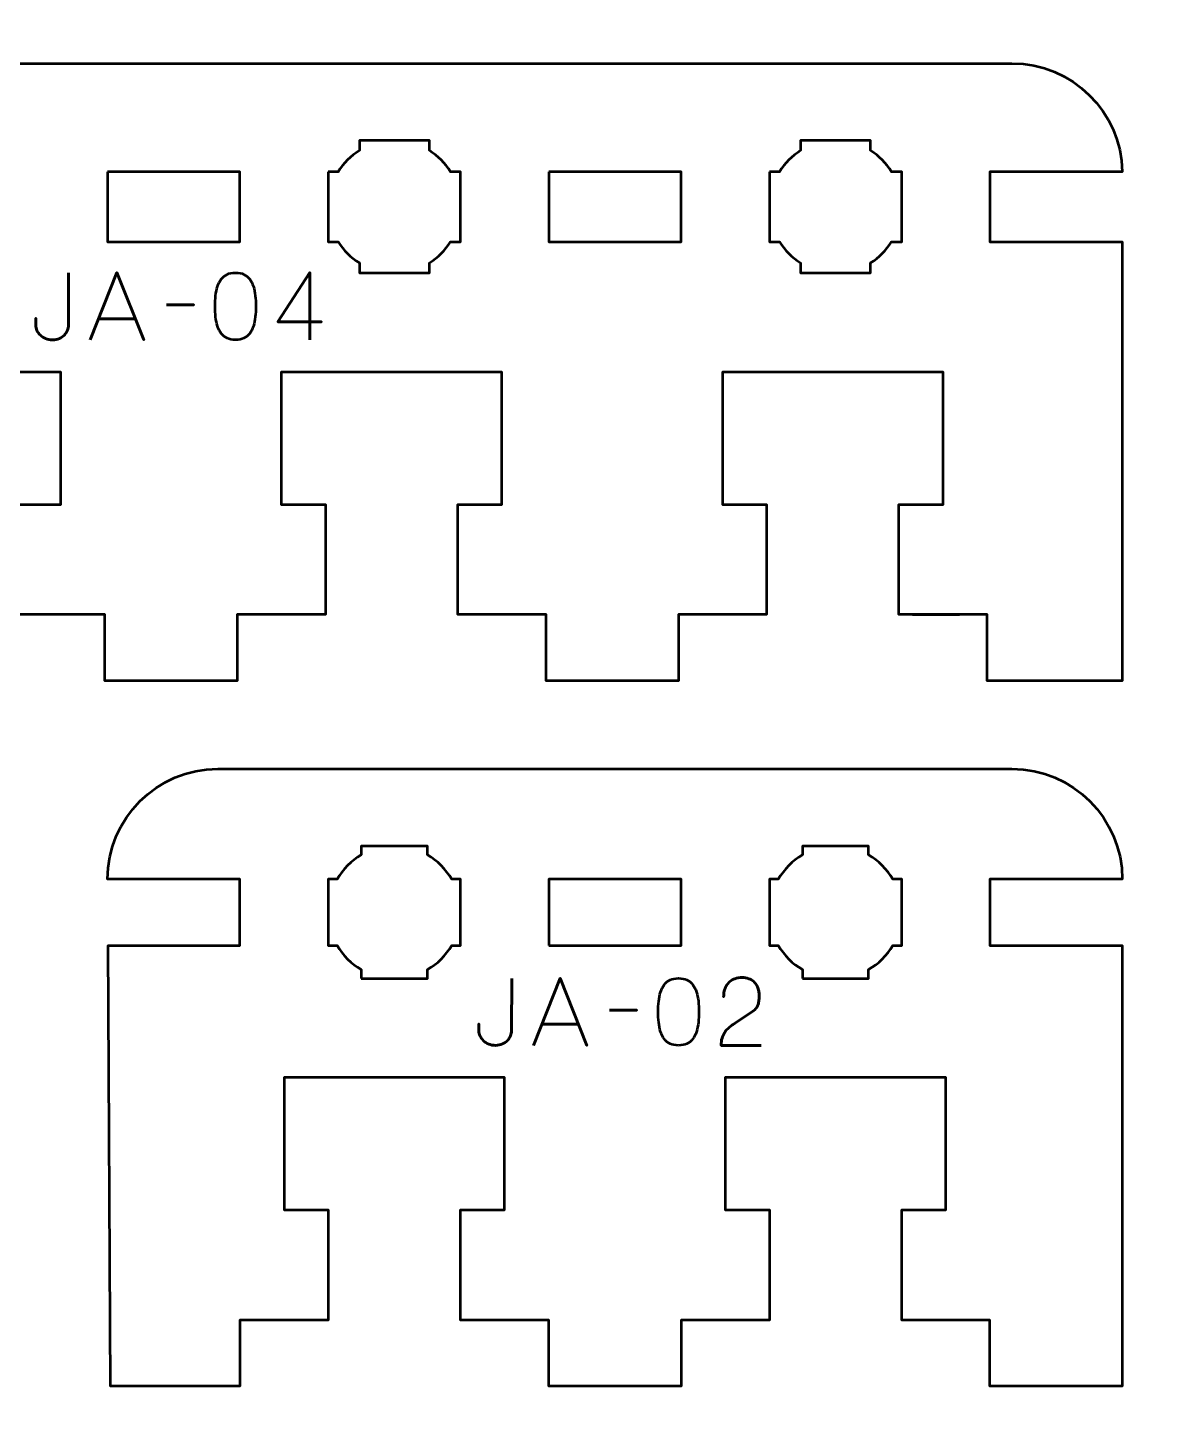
# Model space of a CAD drawing. Header units: centimetres. Extents: x -21 to 0, y -29.7 to 0.
# Drawn here: x -15.66 to -10.5, y -12.95 to -6.69 of the extents above; entities that cross this region are included whole.
import ezdxf

# ---------------------------------------------------------------- set-up
doc = ezdxf.new("R2010")
doc.units = ezdxf.units.CM
doc.header["$MEASUREMENT"] = 0
doc.layers.add('Layer 1', color=7, linetype='Continuous')

msp = doc.modelspace()

# ---------------------------------------------------------------- linework, layer by layer
at = {"layer": 'Layer 1', "lineweight": 53}
msp.add_lwpolyline([(-13.3, -10.85), (-12.7, -10.85), (-12.7, -10.55), (-13.3, -10.55), (-13.3, -10.85)], close=True, dxfattribs=at)
at = {"layer": 'Layer 1', "color": 1, "lineweight": 53}
msp.add_open_spline([(-21.00003, -29.19995), (-21.00003, -29.19995), (-21.00003, -3.49992), (-21.00003, -3.49992), (-21.00003, -3.49992), (-21.00003, -3.41709), (-20.93286, -3.34992), (-20.85003, -3.34992), (-20.85003, -3.34992), (-20.7672, -3.34992), (-20.70003, -3.28275), (-20.70003, -3.19992), (-20.70003, -3.19992), (-20.70003, -3.11709), (-20.7672, -3.04992), (-20.85003, -3.04992), (-20.85003, -3.04992), (-20.93286, -3.04992), (-21.00003, -2.98275), (-21.00003, -2.89992), (-21.00003, -2.89992), (-21.00003, -2.81709), (-20.93286, -2.74992), (-20.85003, -2.74992), (-20.85003, -2.74992), (-20.7672, -2.74992), (-20.70003, -2.68275), (-20.70003, -2.59992), (-20.70003, -2.59992), (-20.70003, -2.51709), (-20.7672, -2.44992), (-20.85003, -2.44992), (-20.85003, -2.44992), (-20.93286, -2.44992), (-21.00003, -2.38275), (-21.00003, -2.29992), (-21.00003, -2.29992), (-21.00003, -2.21709), (-20.93286, -2.14992), (-20.85003, -2.14992), (-20.85003, -2.14992), (-20.7672, -2.14992), (-20.70003, -2.08275), (-20.70003, -1.99992), (-20.70003, -1.99992), (-20.70003, -1.91709), (-20.7672, -1.84992), (-20.85003, -1.84992), (-20.85003, -1.84992), (-20.93286, -1.84992), (-21.00003, -1.78275), (-21.00003, -1.69992), (-21.00003, -1.69992), (-21.00003, -1.61709), (-20.93286, -1.54992), (-20.85003, -1.54992), (-20.85003, -1.54992), (-20.7672, -1.54992), (-20.70003, -1.48275), (-20.70003, -1.39992), (-20.70003, -1.39992), (-20.70003, -1.31709), (-20.7672, -1.24992), (-20.85003, -1.24992), (-20.85003, -1.24992), (-20.93286, -1.24992), (-21.00003, -1.18275), (-21.00003, -1.09992), (-21.00003, -1.09992), (-21.00003, -1.09992), (-21.00003, -0.49992), (-21.00003, -0.49992), (-21.00003, -0.49992), (-21.00003, -0.22295), (-20.77694, 0.00004), (-20.49994, 0.00004), (-20.49994, 0.00004), (-20.49994, 0.00004), (-0.50008, 0.00004), (-0.50008, 0.00004), (-0.50008, 0.00004), (-0.22294, 0.00004), (0.00002, -0.22295), (0.00002, -0.49992), (0.00002, -0.49992), (0.00002, -0.49992), (0.00002, -29.19995), (0.00002, -29.19995), (0.00002, -29.19995), (0.00002, -29.47695), (-0.22294, -29.70004), (-0.50008, -29.70004), (-0.50008, -29.70004), (-0.50008, -29.70004), (-20.49994, -29.70004), (-20.49994, -29.70004), (-20.49994, -29.70004), (-20.77694, -29.70004), (-21.00003, -29.47695), (-21.00003, -29.19995)], degree=3, knots=[0, 0, 0, 0, 0.04, 0.04, 0.04, 0.04, 0.08, 0.08, 0.08, 0.08, 0.12, 0.12, 0.12, 0.12, 0.16, 0.16, 0.16, 0.16, 0.2, 0.2, 0.2, 0.2, 0.24, 0.24, 0.24, 0.24, 0.28, 0.28, 0.28, 0.28, 0.32, 0.32, 0.32, 0.32, 0.36, 0.36, 0.36, 0.36, 0.4, 0.4, 0.4, 0.4, 0.44, 0.44, 0.44, 0.44, 0.48, 0.48, 0.48, 0.48, 0.52, 0.52, 0.52, 0.52, 0.56, 0.56, 0.56, 0.56, 0.6, 0.6, 0.6, 0.6, 0.64, 0.64, 0.64, 0.64, 0.68, 0.68, 0.68, 0.68, 0.72, 0.72, 0.72, 0.72, 0.76, 0.76, 0.76, 0.76, 0.8, 0.8, 0.8, 0.8, 0.84, 0.84, 0.84, 0.84, 0.88, 0.88, 0.88, 0.88, 0.92, 0.92, 0.92, 0.92, 0.96, 0.96, 0.96, 0.96, 1, 1, 1, 1], dxfattribs=at)
at = {"layer": 'Layer 1', "lineweight": 53}
for points, knots in [([(-11.20006, -6.85), (-10.9269, -6.85), (-10.70484, -7.0692), (-10.70017, -7.34125), (-10.70017, -7.34125), (-10.70017, -7.34125), (-11.30006, -7.34125), (-11.30006, -7.34125), (-11.30006, -7.34125), (-11.30006, -7.34125), (-11.30006, -7.65875), (-11.30006, -7.65875), (-11.30006, -7.65875), (-11.30006, -7.65875), (-10.70006, -7.65875), (-10.70006, -7.65875), (-10.70006, -7.65875), (-10.70006, -7.65875), (-10.70006, -9.35001), (-10.70006, -9.35001), (-10.70006, -9.35001), (-10.70006, -9.35001), (-10.70006, -9.35), (-10.70006, -9.35), (-10.70006, -9.35), (-10.70006, -9.35), (-10.70006, -9.65), (-10.70006, -9.65), (-10.70006, -9.65), (-10.70006, -9.65), (-11.31256, -9.65), (-11.31256, -9.65), (-11.31256, -9.65), (-11.31256, -9.65), (-11.31256, -9.35), (-11.31256, -9.35), (-11.31256, -9.35), (-12.23025, -9.35001), (-10.90314, -9.34999), (-11.71256, -9.35001), (-11.71256, -9.35001), (-11.71256, -9.35001), (-11.71256, -8.85), (-11.71256, -8.85), (-11.71256, -8.85), (-11.71256, -8.85), (-11.51256, -8.84999), (-11.51256, -8.84999), (-11.51256, -8.84999), (-11.51256, -8.84999), (-11.51256, -8.25), (-11.51256, -8.25), (-11.51256, -8.25), (-11.89589, -8.25), (-12.12923, -8.25), (-12.51256, -8.25), (-12.51256, -8.25), (-12.51256, -8.25), (-12.51256, -8.84999), (-12.51256, -8.84999), (-12.51256, -8.84999), (-12.51256, -8.84999), (-12.31256, -8.85), (-12.31256, -8.85), (-12.31256, -8.85), (-12.31256, -8.85), (-12.31256, -9.35), (-12.31256, -9.35), (-12.31256, -9.35), (-12.31256, -9.35), (-12.71256, -9.35), (-12.71256, -9.35), (-12.71256, -9.35), (-12.71256, -9.35), (-12.71256, -9.65), (-12.71256, -9.65), (-12.71256, -9.65), (-12.71256, -9.65), (-13.31256, -9.65), (-13.31256, -9.65), (-13.31256, -9.65), (-13.31256, -9.65), (-13.31256, -9.35), (-13.31256, -9.35), (-13.31256, -9.35), (-13.31256, -9.35), (-13.71256, -9.35), (-13.71256, -9.35), (-13.71256, -9.35), (-13.71256, -9.35), (-13.71256, -8.85), (-13.71256, -8.85), (-13.71256, -8.85), (-13.71256, -8.85), (-13.51256, -8.84999), (-13.51256, -8.84999), (-13.51256, -8.84999), (-13.51256, -8.84999), (-13.51256, -8.25), (-13.51256, -8.25), (-13.51256, -8.25), (-13.89589, -8.25), (-14.12923, -8.25), (-14.51256, -8.25), (-14.51256, -8.25), (-14.51256, -8.25), (-14.51256, -8.84999), (-14.51256, -8.84999), (-14.51256, -8.84999), (-14.51256, -8.84999), (-14.31256, -8.85), (-14.31256, -8.85), (-14.31256, -8.85), (-14.31256, -8.85), (-14.31256, -9.35001), (-14.31256, -9.35001), (-14.31256, -9.35001), (-14.31256, -9.35001), (-14.71256, -9.35), (-14.71256, -9.35), (-14.71256, -9.35), (-14.71256, -9.35), (-14.71256, -9.65), (-14.71256, -9.65), (-14.71256, -9.65), (-14.71256, -9.65), (-15.31256, -9.65), (-15.31256, -9.65), (-15.31256, -9.65), (-15.31256, -9.65), (-15.31256, -9.35), (-15.31256, -9.35), (-15.31256, -9.35), (-15.31256, -9.35), (-15.71256, -9.35), (-15.71256, -9.35), (-15.71256, -9.35), (-15.71256, -9.35), (-15.71256, -8.85), (-15.71256, -8.85), (-15.71256, -8.85), (-15.71256, -8.85), (-15.51256, -8.84999), (-15.51256, -8.84999), (-15.51256, -8.84999), (-15.51256, -8.84999), (-15.51256, -8.25), (-15.51256, -8.25), (-15.51256, -8.25), (-15.89589, -8.25), (-16.12923, -8.25), (-16.51256, -8.25), (-16.51256, -8.25), (-16.51256, -8.25), (-16.51256, -8.84999), (-16.51256, -8.84999), (-16.51256, -8.84999), (-16.51256, -8.84999), (-16.31256, -8.85), (-16.31256, -8.85), (-16.31256, -8.85), (-16.31256, -8.85), (-16.31256, -9.35001), (-16.31256, -9.35001), (-16.31256, -9.35001), (-16.31256, -9.35001), (-16.71256, -9.35), (-16.71256, -9.35), (-16.71256, -9.35), (-16.71256, -9.35), (-16.71256, -9.65), (-16.71256, -9.65), (-16.71256, -9.65), (-16.71256, -9.65), (-17.31256, -9.65), (-17.31256, -9.65), (-17.31256, -9.65), (-17.31256, -9.65), (-17.31256, -9.35), (-17.31256, -9.35), (-17.31256, -9.35), (-17.31256, -9.35), (-17.71256, -9.35), (-17.71256, -9.35), (-17.71256, -9.35), (-17.71256, -9.35), (-17.71256, -8.85), (-17.71256, -8.85), (-17.71256, -8.85), (-17.71256, -8.85), (-17.51256, -8.84999), (-17.51256, -8.84999), (-17.51256, -8.84999), (-17.51256, -8.84999), (-17.51256, -8.25), (-17.51256, -8.25), (-17.51256, -8.25), (-17.89589, -8.25), (-18.12923, -8.25), (-18.51256, -8.25), (-18.51256, -8.25), (-18.51256, -8.25), (-18.51256, -8.84999), (-18.51256, -8.84999), (-18.51256, -8.84999), (-18.51256, -8.84999), (-18.31256, -8.85), (-18.31256, -8.85), (-18.31256, -8.85), (-18.31256, -8.85), (-18.31256, -9.35001), (-18.31256, -9.35001), (-18.31256, -9.35001), (-18.31256, -9.35001), (-18.71256, -9.35), (-18.71256, -9.35), (-18.71256, -9.35), (-18.71256, -9.35), (-18.71256, -9.65), (-18.71256, -9.65), (-18.71256, -9.65), (-18.71256, -9.65), (-19.28756, -9.65), (-19.28756, -9.65), (-19.28756, -9.65), (-19.28756, -9.65), (-19.29813, -7.65875), (-19.29813, -7.65875), (-19.29813, -7.65875), (-19.29813, -7.65875), (-18.70006, -7.65875), (-18.70006, -7.65875), (-18.70006, -7.65875), (-18.70006, -7.65875), (-18.70006, -7.34125), (-18.70006, -7.34125), (-18.70006, -7.34125), (-18.70006, -7.34125), (-19.29995, -7.34125), (-19.29995, -7.34125), (-19.29995, -7.34125), (-19.29528, -7.0692), (-19.07322, -6.85), (-18.80006, -6.85)], [0, 0, 0, 0, 0.0163934, 0.0163934, 0.0163934, 0.0163934, 0.0327869, 0.0327869, 0.0327869, 0.0327869, 0.0491803, 0.0491803, 0.0491803, 0.0491803, 0.0655738, 0.0655738, 0.0655738, 0.0655738, 0.0819672, 0.0819672, 0.0819672, 0.0819672, 0.0983607, 0.0983607, 0.0983607, 0.0983607, 0.1147541, 0.1147541, 0.1147541, 0.1147541, 0.1311475, 0.1311475, 0.1311475, 0.1311475, 0.147541, 0.147541, 0.147541, 0.147541, 0.1639344, 0.1639344, 0.1639344, 0.1639344, 0.1803279, 0.1803279, 0.1803279, 0.1803279, 0.1967213, 0.1967213, 0.1967213, 0.1967213, 0.2131148, 0.2131148, 0.2131148, 0.2131148, 0.2295082, 0.2295082, 0.2295082, 0.2295082, 0.2459016, 0.2459016, 0.2459016, 0.2459016, 0.2622951, 0.2622951, 0.2622951, 0.2622951, 0.2786885, 0.2786885, 0.2786885, 0.2786885, 0.295082, 0.295082, 0.295082, 0.295082, 0.3114754, 0.3114754, 0.3114754, 0.3114754, 0.3278689, 0.3278689, 0.3278689, 0.3278689, 0.3442623, 0.3442623, 0.3442623, 0.3442623, 0.3606557, 0.3606557, 0.3606557, 0.3606557, 0.3770492, 0.3770492, 0.3770492, 0.3770492, 0.3934426, 0.3934426, 0.3934426, 0.3934426, 0.4098361, 0.4098361, 0.4098361, 0.4098361, 0.4262295, 0.4262295, 0.4262295, 0.4262295, 0.442623, 0.442623, 0.442623, 0.442623, 0.4590164, 0.4590164, 0.4590164, 0.4590164, 0.4754098, 0.4754098, 0.4754098, 0.4754098, 0.4918033, 0.4918033, 0.4918033, 0.4918033, 0.5081967, 0.5081967, 0.5081967, 0.5081967, 0.5245902, 0.5245902, 0.5245902, 0.5245902, 0.5409836, 0.5409836, 0.5409836, 0.5409836, 0.557377, 0.557377, 0.557377, 0.557377, 0.5737705, 0.5737705, 0.5737705, 0.5737705, 0.5901639, 0.5901639, 0.5901639, 0.5901639, 0.6065574, 0.6065574, 0.6065574, 0.6065574, 0.6229508, 0.6229508, 0.6229508, 0.6229508, 0.6393443, 0.6393443, 0.6393443, 0.6393443, 0.6557377, 0.6557377, 0.6557377, 0.6557377, 0.6721311, 0.6721311, 0.6721311, 0.6721311, 0.6885246, 0.6885246, 0.6885246, 0.6885246, 0.704918, 0.704918, 0.704918, 0.704918, 0.7213115, 0.7213115, 0.7213115, 0.7213115, 0.7377049, 0.7377049, 0.7377049, 0.7377049, 0.7540984, 0.7540984, 0.7540984, 0.7540984, 0.7704918, 0.7704918, 0.7704918, 0.7704918, 0.7868852, 0.7868852, 0.7868852, 0.7868852, 0.8032787, 0.8032787, 0.8032787, 0.8032787, 0.8196721, 0.8196721, 0.8196721, 0.8196721, 0.8360656, 0.8360656, 0.8360656, 0.8360656, 0.852459, 0.852459, 0.852459, 0.852459, 0.8688525, 0.8688525, 0.8688525, 0.8688525, 0.8852459, 0.8852459, 0.8852459, 0.8852459, 0.9016393, 0.9016393, 0.9016393, 0.9016393, 0.9180328, 0.9180328, 0.9180328, 0.9180328, 0.9344262, 0.9344262, 0.9344262, 0.9344262, 0.9508197, 0.9508197, 0.9508197, 0.9508197, 0.9672131, 0.9672131, 0.9672131, 0.9672131, 0.9836066, 0.9836066, 0.9836066, 0.9836066, 1, 1, 1, 1]), ([(-14.30006, -7.34125), (-14.30006, -7.34125), (-14.25462, -7.34125), (-14.25462, -7.34125), (-14.25462, -7.34125), (-14.23039, -7.30249), (-14.19756, -7.26967), (-14.15881, -7.24544), (-14.15881, -7.24544), (-14.15881, -7.24544), (-14.15881, -7.2), (-14.15881, -7.2), (-14.15881, -7.2), (-14.15881, -7.2), (-14.00006, -7.2), (-14.00006, -7.2), (-14.00006, -7.2), (-14.00006, -7.2), (-13.84131, -7.2), (-13.84131, -7.2), (-13.84131, -7.2), (-13.84131, -7.2), (-13.84131, -7.24544), (-13.84131, -7.24544), (-13.84131, -7.24544), (-13.80256, -7.26967), (-13.76973, -7.30249), (-13.7455, -7.34125), (-13.7455, -7.34125), (-13.7455, -7.34125), (-13.70006, -7.34125), (-13.70006, -7.34125), (-13.70006, -7.34125), (-13.70006, -7.34125), (-13.70006, -7.5), (-13.70006, -7.5), (-13.70006, -7.5), (-13.70006, -7.5), (-13.70006, -7.65875), (-13.70006, -7.65875), (-13.70006, -7.65875), (-13.70006, -7.65875), (-13.7455, -7.65875), (-13.7455, -7.65875), (-13.7455, -7.65875), (-13.76973, -7.69751), (-13.80256, -7.73033), (-13.84131, -7.75456), (-13.84131, -7.75456), (-13.84131, -7.75456), (-13.84131, -7.8), (-13.84131, -7.8), (-13.84131, -7.8), (-13.84131, -7.8), (-14.00006, -7.8), (-14.00006, -7.8), (-14.00006, -7.8), (-14.00006, -7.8), (-14.15881, -7.8), (-14.15881, -7.8), (-14.15881, -7.8), (-14.15881, -7.8), (-14.15881, -7.75456), (-14.15881, -7.75456), (-14.15881, -7.75456), (-14.19756, -7.73033), (-14.23039, -7.69751), (-14.25462, -7.65875), (-14.25462, -7.65875), (-14.25462, -7.65875), (-14.30006, -7.65875), (-14.30006, -7.65875), (-14.30006, -7.65875), (-14.30006, -7.65875), (-14.30006, -7.5), (-14.30006, -7.5), (-14.30006, -7.5), (-14.30006, -7.5), (-14.30006, -7.34125), (-14.30006, -7.34125)], [0, 0, 0, 0, 0.05, 0.05, 0.05, 0.05, 0.1, 0.1, 0.1, 0.1, 0.15, 0.15, 0.15, 0.15, 0.2, 0.2, 0.2, 0.2, 0.25, 0.25, 0.25, 0.25, 0.3, 0.3, 0.3, 0.3, 0.35, 0.35, 0.35, 0.35, 0.4, 0.4, 0.4, 0.4, 0.45, 0.45, 0.45, 0.45, 0.5, 0.5, 0.5, 0.5, 0.55, 0.55, 0.55, 0.55, 0.6, 0.6, 0.6, 0.6, 0.65, 0.65, 0.65, 0.65, 0.7, 0.7, 0.7, 0.7, 0.75, 0.75, 0.75, 0.75, 0.8, 0.8, 0.8, 0.8, 0.85, 0.85, 0.85, 0.85, 0.9, 0.9, 0.9, 0.9, 0.95, 0.95, 0.95, 0.95, 1, 1, 1, 1]), ([(-12.30006, -7.34125), (-12.30006, -7.34125), (-12.25462, -7.34125), (-12.25462, -7.34125), (-12.25462, -7.34125), (-12.23039, -7.30249), (-12.19756, -7.26967), (-12.15881, -7.24544), (-12.15881, -7.24544), (-12.15881, -7.24544), (-12.15881, -7.2), (-12.15881, -7.2), (-12.15881, -7.2), (-12.15881, -7.2), (-12.00006, -7.2), (-12.00006, -7.2), (-12.00006, -7.2), (-12.00006, -7.2), (-11.84131, -7.2), (-11.84131, -7.2), (-11.84131, -7.2), (-11.84131, -7.2), (-11.84131, -7.24544), (-11.84131, -7.24544), (-11.84131, -7.24544), (-11.80256, -7.26967), (-11.76973, -7.30249), (-11.7455, -7.34125), (-11.7455, -7.34125), (-11.7455, -7.34125), (-11.70006, -7.34125), (-11.70006, -7.34125), (-11.70006, -7.34125), (-11.70006, -7.34125), (-11.70006, -7.5), (-11.70006, -7.5), (-11.70006, -7.5), (-11.70006, -7.5), (-11.70006, -7.65875), (-11.70006, -7.65875), (-11.70006, -7.65875), (-11.70006, -7.65875), (-11.7455, -7.65875), (-11.7455, -7.65875), (-11.7455, -7.65875), (-11.76973, -7.69751), (-11.80256, -7.73033), (-11.84131, -7.75456), (-11.84131, -7.75456), (-11.84131, -7.75456), (-11.84131, -7.8), (-11.84131, -7.8), (-11.84131, -7.8), (-11.84131, -7.8), (-12.00006, -7.8), (-12.00006, -7.8), (-12.00006, -7.8), (-12.00006, -7.8), (-12.15881, -7.8), (-12.15881, -7.8), (-12.15881, -7.8), (-12.15881, -7.8), (-12.15881, -7.75456), (-12.15881, -7.75456), (-12.15881, -7.75456), (-12.19756, -7.73033), (-12.23039, -7.69751), (-12.25462, -7.65875), (-12.25462, -7.65875), (-12.25462, -7.65875), (-12.30006, -7.65875), (-12.30006, -7.65875), (-12.30006, -7.65875), (-12.30006, -7.65875), (-12.30006, -7.5), (-12.30006, -7.5), (-12.30006, -7.5), (-12.30006, -7.5), (-12.30006, -7.34125), (-12.30006, -7.34125)], [0, 0, 0, 0, 0.05, 0.05, 0.05, 0.05, 0.1, 0.1, 0.1, 0.1, 0.15, 0.15, 0.15, 0.15, 0.2, 0.2, 0.2, 0.2, 0.25, 0.25, 0.25, 0.25, 0.3, 0.3, 0.3, 0.3, 0.35, 0.35, 0.35, 0.35, 0.4, 0.4, 0.4, 0.4, 0.45, 0.45, 0.45, 0.45, 0.5, 0.5, 0.5, 0.5, 0.55, 0.55, 0.55, 0.55, 0.6, 0.6, 0.6, 0.6, 0.65, 0.65, 0.65, 0.65, 0.7, 0.7, 0.7, 0.7, 0.75, 0.75, 0.75, 0.75, 0.8, 0.8, 0.8, 0.8, 0.85, 0.85, 0.85, 0.85, 0.9, 0.9, 0.9, 0.9, 0.95, 0.95, 0.95, 0.95, 1, 1, 1, 1]), ([(-15.30006, -7.34125), (-15.30006, -7.34125), (-14.70006, -7.34125), (-14.70006, -7.34125), (-14.70006, -7.34125), (-14.70006, -7.34125), (-14.70006, -7.65875), (-14.70006, -7.65875), (-14.70006, -7.65875), (-14.70006, -7.65875), (-15.30006, -7.65875), (-15.30006, -7.65875), (-15.30006, -7.65875), (-15.30006, -7.65875), (-15.30006, -7.34125), (-15.30006, -7.34125)], [0, 0, 0, 0, 0.25, 0.25, 0.25, 0.25, 0.5, 0.5, 0.5, 0.5, 0.75, 0.75, 0.75, 0.75, 1, 1, 1, 1]), ([(-13.30006, -7.34125), (-13.30006, -7.34125), (-12.70006, -7.34125), (-12.70006, -7.34125), (-12.70006, -7.34125), (-12.70006, -7.34125), (-12.70006, -7.65875), (-12.70006, -7.65875), (-12.70006, -7.65875), (-12.70006, -7.65875), (-13.30006, -7.65875), (-13.30006, -7.65875), (-13.30006, -7.65875), (-13.30006, -7.65875), (-13.30006, -7.34125), (-13.30006, -7.34125)], [0, 0, 0, 0, 0.25, 0.25, 0.25, 0.25, 0.5, 0.5, 0.5, 0.5, 0.75, 0.75, 0.75, 0.75, 1, 1, 1, 1]), ([(-11.2, -10.05), (-10.92391, -10.05), (-10.7, -10.27391), (-10.7, -10.55), (-10.7, -10.55), (-10.7, -10.55), (-11.3, -10.55), (-11.3, -10.55), (-11.3, -10.55), (-11.3, -10.55), (-11.3, -10.85), (-11.3, -10.85), (-11.3, -10.85), (-11.3, -10.85), (-10.7, -10.85), (-10.7, -10.85), (-10.7, -10.85), (-10.7, -10.85), (-10.7, -12.55001), (-10.7, -12.55001), (-10.7, -12.55001), (-10.7, -12.55001), (-10.7, -12.55), (-10.7, -12.55), (-10.7, -12.55), (-10.7, -12.55), (-10.7, -12.85), (-10.7, -12.85), (-10.7, -12.85), (-10.7, -12.85), (-11.3, -12.85), (-11.3, -12.85), (-11.3, -12.85), (-11.3, -12.85), (-11.3, -12.55), (-11.3, -12.55), (-11.3, -12.55), (-11.3, -12.55), (-11.7, -12.55001), (-11.7, -12.55001), (-11.7, -12.55001), (-11.7, -12.55001), (-11.7, -12.05), (-11.7, -12.05), (-11.7, -12.05), (-11.7, -12.05), (-11.5, -12.04999), (-11.5, -12.04999), (-11.5, -12.04999), (-11.5, -12.04999), (-11.5, -11.45), (-11.5, -11.45), (-11.5, -11.45), (-11.88333, -11.45), (-12.11667, -11.45), (-12.5, -11.45), (-12.5, -11.45), (-12.5, -11.45), (-12.5, -12.04999), (-12.5, -12.04999), (-12.5, -12.04999), (-12.5, -12.04999), (-12.3, -12.05), (-12.3, -12.05), (-12.3, -12.05), (-12.3, -12.05), (-12.3, -12.55), (-12.3, -12.55), (-12.3, -12.55), (-12.3, -12.55), (-12.7, -12.55), (-12.7, -12.55), (-12.7, -12.55), (-12.7, -12.55), (-12.7, -12.85), (-12.7, -12.85), (-12.7, -12.85), (-12.7, -12.85), (-13.3, -12.85), (-13.3, -12.85), (-13.3, -12.85), (-13.3, -12.85), (-13.3, -12.55), (-13.3, -12.55), (-13.3, -12.55), (-13.3, -12.55), (-13.7, -12.55001), (-13.7, -12.55001), (-13.7, -12.55001), (-13.7, -12.55001), (-13.7, -12.05), (-13.7, -12.05), (-13.7, -12.05), (-13.7, -12.05), (-13.5, -12.04999), (-13.5, -12.04999), (-13.5, -12.04999), (-13.5, -12.04999), (-13.5, -11.45), (-13.5, -11.45), (-13.5, -11.45), (-13.88333, -11.45), (-14.11667, -11.45), (-14.5, -11.45), (-14.5, -11.45), (-14.5, -11.45), (-14.5, -12.04999), (-14.5, -12.04999), (-14.5, -12.04999), (-14.5, -12.04999), (-14.3, -12.05), (-14.3, -12.05), (-14.3, -12.05), (-14.3, -12.05), (-14.3, -12.55), (-14.3, -12.55), (-14.3, -12.55), (-14.3, -12.55), (-14.7, -12.55), (-14.7, -12.55), (-14.7, -12.55), (-14.7, -12.55), (-14.7, -12.85), (-14.7, -12.85), (-14.7, -12.85), (-14.7, -12.85), (-15.2875, -12.85), (-15.2875, -12.85), (-15.2875, -12.85), (-15.2875, -12.85), (-15.29812, -10.85), (-15.29812, -10.85), (-15.29812, -10.85), (-15.29812, -10.85), (-14.7, -10.85), (-14.7, -10.85), (-14.7, -10.85), (-14.7, -10.85), (-14.7, -10.55), (-14.7, -10.55), (-14.7, -10.55), (-14.7, -10.55), (-15.3, -10.55), (-15.3, -10.55), (-15.3, -10.55), (-15.3, -10.27391), (-15.07609, -10.05), (-14.8, -10.05)], [0, 0, 0, 0, 0.027027, 0.027027, 0.027027, 0.027027, 0.0540541, 0.0540541, 0.0540541, 0.0540541, 0.0810811, 0.0810811, 0.0810811, 0.0810811, 0.1081081, 0.1081081, 0.1081081, 0.1081081, 0.1351351, 0.1351351, 0.1351351, 0.1351351, 0.1621622, 0.1621622, 0.1621622, 0.1621622, 0.1891892, 0.1891892, 0.1891892, 0.1891892, 0.2162162, 0.2162162, 0.2162162, 0.2162162, 0.2432432, 0.2432432, 0.2432432, 0.2432432, 0.2702703, 0.2702703, 0.2702703, 0.2702703, 0.2972973, 0.2972973, 0.2972973, 0.2972973, 0.3243243, 0.3243243, 0.3243243, 0.3243243, 0.3513514, 0.3513514, 0.3513514, 0.3513514, 0.3783784, 0.3783784, 0.3783784, 0.3783784, 0.4054054, 0.4054054, 0.4054054, 0.4054054, 0.4324324, 0.4324324, 0.4324324, 0.4324324, 0.4594595, 0.4594595, 0.4594595, 0.4594595, 0.4864865, 0.4864865, 0.4864865, 0.4864865, 0.5135135, 0.5135135, 0.5135135, 0.5135135, 0.5405405, 0.5405405, 0.5405405, 0.5405405, 0.5675676, 0.5675676, 0.5675676, 0.5675676, 0.5945946, 0.5945946, 0.5945946, 0.5945946, 0.6216216, 0.6216216, 0.6216216, 0.6216216, 0.6486486, 0.6486486, 0.6486486, 0.6486486, 0.6756757, 0.6756757, 0.6756757, 0.6756757, 0.7027027, 0.7027027, 0.7027027, 0.7027027, 0.7297297, 0.7297297, 0.7297297, 0.7297297, 0.7567568, 0.7567568, 0.7567568, 0.7567568, 0.7837838, 0.7837838, 0.7837838, 0.7837838, 0.8108108, 0.8108108, 0.8108108, 0.8108108, 0.8378378, 0.8378378, 0.8378378, 0.8378378, 0.8648649, 0.8648649, 0.8648649, 0.8648649, 0.8918919, 0.8918919, 0.8918919, 0.8918919, 0.9189189, 0.9189189, 0.9189189, 0.9189189, 0.9459459, 0.9459459, 0.9459459, 0.9459459, 0.972973, 0.972973, 0.972973, 0.972973, 1, 1, 1, 1]), ([(-14.15, -11), (-14.15, -11), (-14.15, -10.95985), (-14.15, -10.95985), (-14.15, -10.95985), (-14.19553, -10.9335), (-14.23349, -10.89553), (-14.25984, -10.85), (-14.25984, -10.85), (-14.25984, -10.85), (-14.3, -10.85), (-14.3, -10.85), (-14.3, -10.85), (-14.3, -10.85), (-14.3, -10.7), (-14.3, -10.7), (-14.3, -10.7), (-14.3, -10.7), (-14.3, -10.55), (-14.3, -10.55), (-14.3, -10.55), (-14.3, -10.55), (-14.25984, -10.55), (-14.25984, -10.55), (-14.25984, -10.55), (-14.23349, -10.50447), (-14.19553, -10.4665), (-14.15, -10.44015), (-14.15, -10.44015), (-14.15, -10.44015), (-14.15, -10.4), (-14.15, -10.4), (-14.15, -10.4), (-14.15, -10.4), (-14, -10.4), (-14, -10.4), (-14, -10.4), (-14, -10.4), (-13.85, -10.4), (-13.85, -10.4), (-13.85, -10.4), (-13.85, -10.4), (-13.85, -10.44015), (-13.85, -10.44015), (-13.85, -10.44015), (-13.80447, -10.4665), (-13.76651, -10.50447), (-13.74016, -10.55), (-13.74016, -10.55), (-13.74016, -10.55), (-13.7, -10.55), (-13.7, -10.55), (-13.7, -10.55), (-13.7, -10.55), (-13.7, -10.7), (-13.7, -10.7), (-13.7, -10.7), (-13.7, -10.7), (-13.7, -10.85), (-13.7, -10.85), (-13.7, -10.85), (-13.7, -10.85), (-13.74016, -10.85), (-13.74016, -10.85), (-13.74016, -10.85), (-13.76651, -10.89553), (-13.80447, -10.9335), (-13.85, -10.95985), (-13.85, -10.95985), (-13.85, -10.95985), (-13.85, -11), (-13.85, -11), (-13.85, -11), (-13.85, -11), (-14, -11), (-14, -11), (-14, -11), (-14, -11), (-14.15, -11), (-14.15, -11)], [0, 0, 0, 0, 0.05, 0.05, 0.05, 0.05, 0.1, 0.1, 0.1, 0.1, 0.15, 0.15, 0.15, 0.15, 0.2, 0.2, 0.2, 0.2, 0.25, 0.25, 0.25, 0.25, 0.3, 0.3, 0.3, 0.3, 0.35, 0.35, 0.35, 0.35, 0.4, 0.4, 0.4, 0.4, 0.45, 0.45, 0.45, 0.45, 0.5, 0.5, 0.5, 0.5, 0.55, 0.55, 0.55, 0.55, 0.6, 0.6, 0.6, 0.6, 0.65, 0.65, 0.65, 0.65, 0.7, 0.7, 0.7, 0.7, 0.75, 0.75, 0.75, 0.75, 0.8, 0.8, 0.8, 0.8, 0.85, 0.85, 0.85, 0.85, 0.9, 0.9, 0.9, 0.9, 0.95, 0.95, 0.95, 0.95, 1, 1, 1, 1]), ([(-12.15, -11), (-12.15, -11), (-12.15, -10.95985), (-12.15, -10.95985), (-12.15, -10.95985), (-12.19553, -10.9335), (-12.23349, -10.89553), (-12.25984, -10.85), (-12.25984, -10.85), (-12.25984, -10.85), (-12.3, -10.85), (-12.3, -10.85), (-12.3, -10.85), (-12.3, -10.85), (-12.3, -10.7), (-12.3, -10.7), (-12.3, -10.7), (-12.3, -10.7), (-12.3, -10.55), (-12.3, -10.55), (-12.3, -10.55), (-12.3, -10.55), (-12.25984, -10.55), (-12.25984, -10.55), (-12.25984, -10.55), (-12.23349, -10.50447), (-12.19553, -10.4665), (-12.15, -10.44015), (-12.15, -10.44015), (-12.15, -10.44015), (-12.15, -10.4), (-12.15, -10.4), (-12.15, -10.4), (-12.15, -10.4), (-12, -10.4), (-12, -10.4), (-12, -10.4), (-12, -10.4), (-11.85, -10.4), (-11.85, -10.4), (-11.85, -10.4), (-11.85, -10.4), (-11.85, -10.44015), (-11.85, -10.44015), (-11.85, -10.44015), (-11.80447, -10.4665), (-11.76651, -10.50447), (-11.74016, -10.55), (-11.74016, -10.55), (-11.74016, -10.55), (-11.7, -10.55), (-11.7, -10.55), (-11.7, -10.55), (-11.7, -10.55), (-11.7, -10.7), (-11.7, -10.7), (-11.7, -10.7), (-11.7, -10.7), (-11.7, -10.85), (-11.7, -10.85), (-11.7, -10.85), (-11.7, -10.85), (-11.74016, -10.85), (-11.74016, -10.85), (-11.74016, -10.85), (-11.76651, -10.89553), (-11.80447, -10.9335), (-11.85, -10.95985), (-11.85, -10.95985), (-11.85, -10.95985), (-11.85, -11), (-11.85, -11), (-11.85, -11), (-11.85, -11), (-12, -11), (-12, -11), (-12, -11), (-12, -11), (-12.15, -11), (-12.15, -11)], [0, 0, 0, 0, 0.05, 0.05, 0.05, 0.05, 0.1, 0.1, 0.1, 0.1, 0.15, 0.15, 0.15, 0.15, 0.2, 0.2, 0.2, 0.2, 0.25, 0.25, 0.25, 0.25, 0.3, 0.3, 0.3, 0.3, 0.35, 0.35, 0.35, 0.35, 0.4, 0.4, 0.4, 0.4, 0.45, 0.45, 0.45, 0.45, 0.5, 0.5, 0.5, 0.5, 0.55, 0.55, 0.55, 0.55, 0.6, 0.6, 0.6, 0.6, 0.65, 0.65, 0.65, 0.65, 0.7, 0.7, 0.7, 0.7, 0.75, 0.75, 0.75, 0.75, 0.8, 0.8, 0.8, 0.8, 0.85, 0.85, 0.85, 0.85, 0.9, 0.9, 0.9, 0.9, 0.95, 0.95, 0.95, 0.95, 1, 1, 1, 1])]:
    msp.add_open_spline(points, degree=3, knots=knots, dxfattribs=at)
at = {"layer": 'Layer 1', "color": 3, "lineweight": 53}
for points in [[(-18.80006, -6.85), (-18.80006, -6.85), (-11.20006, -6.85), (-11.20006, -6.85)], [(-14.8, -10.05), (-14.8, -10.05), (-11.2, -10.05), (-11.2, -10.05)]]:
    msp.add_open_spline(points, degree=3, dxfattribs=at)
at = {"layer": 'Layer 1', "color": 5, "lineweight": 53}
for points, knots in [([(-15.47694, -7.80035), (-15.47694, -7.80035), (-15.47736, -8.03742), (-15.47736, -8.03742), (-15.47736, -8.03742), (-15.47736, -8.04511), (-15.47899, -8.05287), (-15.48209, -8.06056), (-15.48209, -8.06056), (-15.48527, -8.06832), (-15.48992, -8.07538), (-15.49606, -8.08187), (-15.49606, -8.08187), (-15.50227, -8.08829), (-15.50982, -8.09351), (-15.51878, -8.09739), (-15.51878, -8.09739), (-15.52781, -8.10134), (-15.53811, -8.10332), (-15.54975, -8.10346), (-15.54975, -8.10346), (-15.5614, -8.10346), (-15.57191, -8.10155), (-15.58122, -8.09781), (-15.58122, -8.09781), (-15.59054, -8.094), (-15.59851, -8.08892), (-15.60507, -8.0825), (-15.60507, -8.0825), (-15.6117, -8.07608), (-15.61671, -8.06903), (-15.62024, -8.06119), (-15.62024, -8.06119), (-15.62377, -8.05336), (-15.62553, -8.04546), (-15.62553, -8.03742), (-15.62553, -8.03742), (-15.62553, -8.03742), (-15.62553, -8.00609), (-15.62553, -8.00609), (-15.62553, -8.00609), (-15.62553, -8.00609), (-15.62553, -8.03742), (-15.62553, -8.03742), (-15.62553, -8.03742), (-15.62553, -8.04546), (-15.62377, -8.05336), (-15.62024, -8.06119), (-15.62024, -8.06119), (-15.61671, -8.06903), (-15.6117, -8.07608), (-15.60507, -8.0825), (-15.60507, -8.0825), (-15.59851, -8.08892), (-15.59054, -8.094), (-15.58122, -8.09781), (-15.58122, -8.09781), (-15.57191, -8.10155), (-15.5614, -8.10346), (-15.54975, -8.10346), (-15.54975, -8.10346), (-15.53811, -8.10332), (-15.52781, -8.10134), (-15.51878, -8.09739), (-15.51878, -8.09739), (-15.50982, -8.09351), (-15.50227, -8.08829), (-15.49606, -8.08187), (-15.49606, -8.08187), (-15.48992, -8.07538), (-15.48527, -8.06832), (-15.48209, -8.06056), (-15.48209, -8.06056), (-15.47899, -8.05287), (-15.47736, -8.04511), (-15.47736, -8.03742), (-15.47736, -8.03742), (-15.47736, -8.03742), (-15.47694, -7.80035), (-15.47694, -7.80035)], [0, 0, 0, 0, 0.05, 0.05, 0.05, 0.05, 0.1, 0.1, 0.1, 0.1, 0.15, 0.15, 0.15, 0.15, 0.2, 0.2, 0.2, 0.2, 0.25, 0.25, 0.25, 0.25, 0.3, 0.3, 0.3, 0.3, 0.35, 0.35, 0.35, 0.35, 0.4, 0.4, 0.4, 0.4, 0.45, 0.45, 0.45, 0.45, 0.5, 0.5, 0.5, 0.5, 0.55, 0.55, 0.55, 0.55, 0.6, 0.6, 0.6, 0.6, 0.65, 0.65, 0.65, 0.65, 0.7, 0.7, 0.7, 0.7, 0.75, 0.75, 0.75, 0.75, 0.8, 0.8, 0.8, 0.8, 0.85, 0.85, 0.85, 0.85, 0.9, 0.9, 0.9, 0.9, 0.95, 0.95, 0.95, 0.95, 1, 1, 1, 1]), ([(-15.37873, -8.10388), (-15.37873, -8.10388), (-15.25766, -7.79866), (-15.25766, -7.79866), (-15.25766, -7.79866), (-15.25766, -7.79866), (-15.13616, -8.10388), (-15.13616, -8.10388), (-15.13616, -8.10388), (-15.13616, -8.10388), (-15.25766, -7.79866), (-15.25766, -7.79866), (-15.25766, -7.79866), (-15.25766, -7.79866), (-15.37873, -8.10388), (-15.37873, -8.10388)], [0, 0, 0, 0, 0.25, 0.25, 0.25, 0.25, 0.5, 0.5, 0.5, 0.5, 0.75, 0.75, 0.75, 0.75, 1, 1, 1, 1]), ([(-14.72045, -8.10388), (-14.70564, -8.10381), (-14.69287, -8.1012), (-14.68221, -8.09612), (-14.68221, -8.09612), (-14.67163, -8.09104), (-14.66281, -8.08377), (-14.65576, -8.07453), (-14.65576, -8.07453), (-14.64877, -8.06522), (-14.64327, -8.05421), (-14.63918, -8.04151), (-14.63918, -8.04151), (-14.63515, -8.02881), (-14.63226, -8.01491), (-14.63064, -7.99967), (-14.63064, -7.99967), (-14.62894, -7.98443), (-14.6281, -7.96841), (-14.62817, -7.95148), (-14.62817, -7.95148), (-14.6281, -7.93462), (-14.62894, -7.9186), (-14.63064, -7.90343), (-14.63064, -7.90343), (-14.63226, -7.88826), (-14.63515, -7.87429), (-14.63918, -7.86159), (-14.63918, -7.86159), (-14.64327, -7.84896), (-14.64877, -7.83796), (-14.65576, -7.82857), (-14.65576, -7.82857), (-14.66281, -7.81926), (-14.67163, -7.81199), (-14.68221, -7.80691), (-14.68221, -7.80691), (-14.69287, -7.80176), (-14.70564, -7.79915), (-14.72045, -7.79908), (-14.72045, -7.79908), (-14.73527, -7.79915), (-14.74804, -7.80176), (-14.7587, -7.80691), (-14.7587, -7.80691), (-14.76928, -7.81199), (-14.7781, -7.81926), (-14.78515, -7.82857), (-14.78515, -7.82857), (-14.79214, -7.83796), (-14.79764, -7.84896), (-14.80173, -7.86159), (-14.80173, -7.86159), (-14.80576, -7.87429), (-14.80865, -7.88826), (-14.81027, -7.90343), (-14.81027, -7.90343), (-14.81196, -7.9186), (-14.81281, -7.93462), (-14.81274, -7.95148), (-14.81274, -7.95148), (-14.81281, -7.96841), (-14.81196, -7.98443), (-14.81027, -7.99967), (-14.81027, -7.99967), (-14.80865, -8.01491), (-14.80576, -8.02881), (-14.80173, -8.04151), (-14.80173, -8.04151), (-14.79764, -8.05421), (-14.79214, -8.06522), (-14.78515, -8.07453), (-14.78515, -8.07453), (-14.7781, -8.08377), (-14.76928, -8.09104), (-14.7587, -8.09612), (-14.7587, -8.09612), (-14.74804, -8.1012), (-14.73527, -8.10381), (-14.72045, -8.10388)], [0, 0, 0, 0, 0.05, 0.05, 0.05, 0.05, 0.1, 0.1, 0.1, 0.1, 0.15, 0.15, 0.15, 0.15, 0.2, 0.2, 0.2, 0.2, 0.25, 0.25, 0.25, 0.25, 0.3, 0.3, 0.3, 0.3, 0.35, 0.35, 0.35, 0.35, 0.4, 0.4, 0.4, 0.4, 0.45, 0.45, 0.45, 0.45, 0.5, 0.5, 0.5, 0.5, 0.55, 0.55, 0.55, 0.55, 0.6, 0.6, 0.6, 0.6, 0.65, 0.65, 0.65, 0.65, 0.7, 0.7, 0.7, 0.7, 0.75, 0.75, 0.75, 0.75, 0.8, 0.8, 0.8, 0.8, 0.85, 0.85, 0.85, 0.85, 0.9, 0.9, 0.9, 0.9, 0.95, 0.95, 0.95, 0.95, 1, 1, 1, 1]), ([(-14.72045, -8.10388), (-14.70564, -8.10381), (-14.69287, -8.1012), (-14.68221, -8.09612), (-14.68221, -8.09612), (-14.67163, -8.09104), (-14.66281, -8.08377), (-14.65576, -8.07453), (-14.65576, -8.07453), (-14.64877, -8.06522), (-14.64327, -8.05421), (-14.63918, -8.04151), (-14.63918, -8.04151), (-14.63515, -8.02881), (-14.63226, -8.01491), (-14.63064, -7.99967), (-14.63064, -7.99967), (-14.62894, -7.98443), (-14.6281, -7.96841), (-14.62817, -7.95148), (-14.62817, -7.95148), (-14.6281, -7.93462), (-14.62894, -7.9186), (-14.63064, -7.90343), (-14.63064, -7.90343), (-14.63226, -7.88826), (-14.63515, -7.87429), (-14.63918, -7.86159), (-14.63918, -7.86159), (-14.64327, -7.84896), (-14.64877, -7.83796), (-14.65576, -7.82857), (-14.65576, -7.82857), (-14.66281, -7.81926), (-14.67163, -7.81199), (-14.68221, -7.80691), (-14.68221, -7.80691), (-14.69287, -7.80176), (-14.70564, -7.79915), (-14.72045, -7.79908), (-14.72045, -7.79908), (-14.73527, -7.79915), (-14.74804, -7.80176), (-14.7587, -7.80691), (-14.7587, -7.80691), (-14.76928, -7.81199), (-14.7781, -7.81926), (-14.78515, -7.82857), (-14.78515, -7.82857), (-14.79214, -7.83796), (-14.79764, -7.84896), (-14.80173, -7.86159), (-14.80173, -7.86159), (-14.80576, -7.87429), (-14.80865, -7.88826), (-14.81027, -7.90343), (-14.81027, -7.90343), (-14.81196, -7.9186), (-14.81281, -7.93462), (-14.81274, -7.95148), (-14.81274, -7.95148), (-14.81281, -7.96841), (-14.81196, -7.98443), (-14.81027, -7.99967), (-14.81027, -7.99967), (-14.80865, -8.01491), (-14.80576, -8.02881), (-14.80173, -8.04151), (-14.80173, -8.04151), (-14.79764, -8.05421), (-14.79214, -8.06522), (-14.78515, -8.07453), (-14.78515, -8.07453), (-14.7781, -8.08377), (-14.76928, -8.09104), (-14.7587, -8.09612), (-14.7587, -8.09612), (-14.74804, -8.1012), (-14.73527, -8.10381), (-14.72045, -8.10388)], [0, 0, 0, 0, 0.05, 0.05, 0.05, 0.05, 0.1, 0.1, 0.1, 0.1, 0.15, 0.15, 0.15, 0.15, 0.2, 0.2, 0.2, 0.2, 0.25, 0.25, 0.25, 0.25, 0.3, 0.3, 0.3, 0.3, 0.35, 0.35, 0.35, 0.35, 0.4, 0.4, 0.4, 0.4, 0.45, 0.45, 0.45, 0.45, 0.5, 0.5, 0.5, 0.5, 0.55, 0.55, 0.55, 0.55, 0.6, 0.6, 0.6, 0.6, 0.65, 0.65, 0.65, 0.65, 0.7, 0.7, 0.7, 0.7, 0.75, 0.75, 0.75, 0.75, 0.8, 0.8, 0.8, 0.8, 0.85, 0.85, 0.85, 0.85, 0.9, 0.9, 0.9, 0.9, 0.95, 0.95, 0.95, 0.95, 1, 1, 1, 1]), ([(-14.38391, -8.10388), (-14.38391, -8.10388), (-14.38391, -7.79866), (-14.38391, -7.79866), (-14.38391, -7.79866), (-14.38391, -7.79866), (-14.52784, -8.0226), (-14.52784, -8.0226), (-14.52784, -8.0226), (-14.52784, -8.0226), (-14.32972, -8.0226), (-14.32972, -8.0226), (-14.32972, -8.0226), (-14.32972, -8.0226), (-14.52784, -8.0226), (-14.52784, -8.0226), (-14.52784, -8.0226), (-14.52784, -8.0226), (-14.38391, -7.79866), (-14.38391, -7.79866), (-14.38391, -7.79866), (-14.38391, -7.79866), (-14.38391, -8.10388), (-14.38391, -8.10388)], [0, 0, 0, 0, 0.1666667, 0.1666667, 0.1666667, 0.1666667, 0.3333333, 0.3333333, 0.3333333, 0.3333333, 0.5, 0.5, 0.5, 0.5, 0.6666667, 0.6666667, 0.6666667, 0.6666667, 0.8333333, 0.8333333, 0.8333333, 0.8333333, 1, 1, 1, 1]), ([(-15.03287, -7.94428), (-15.03287, -7.94428), (-14.90968, -7.94428), (-14.90968, -7.94428), (-14.90968, -7.94428), (-14.90968, -7.94428), (-15.03287, -7.94428), (-15.03287, -7.94428)], [0, 0, 0, 0, 0.5, 0.5, 0.5, 0.5, 1, 1, 1, 1]), ([(-15.34063, -8.00778), (-15.34063, -8.00778), (-15.17469, -8.00778), (-15.17469, -8.00778), (-15.17469, -8.00778), (-15.17469, -8.00778), (-15.34063, -8.00778), (-15.34063, -8.00778)], [0, 0, 0, 0, 0.5, 0.5, 0.5, 0.5, 1, 1, 1, 1]), ([(-13.4682, -11.00035), (-13.4682, -11.00035), (-13.46862, -11.23742), (-13.46862, -11.23742), (-13.46862, -11.23742), (-13.46862, -11.24511), (-13.47025, -11.25287), (-13.47335, -11.26056), (-13.47335, -11.26056), (-13.47653, -11.26832), (-13.48118, -11.27538), (-13.48732, -11.28187), (-13.48732, -11.28187), (-13.49353, -11.28829), (-13.50108, -11.29351), (-13.51004, -11.29739), (-13.51004, -11.29739), (-13.51907, -11.30134), (-13.52937, -11.30332), (-13.54101, -11.30346), (-13.54101, -11.30346), (-13.55266, -11.30346), (-13.56317, -11.30155), (-13.57248, -11.29781), (-13.57248, -11.29781), (-13.5818, -11.294), (-13.58977, -11.28892), (-13.59633, -11.2825), (-13.59633, -11.2825), (-13.60296, -11.27608), (-13.60797, -11.26903), (-13.6115, -11.26119), (-13.6115, -11.26119), (-13.61503, -11.25336), (-13.61679, -11.24546), (-13.61679, -11.23742), (-13.61679, -11.23742), (-13.61679, -11.23742), (-13.61679, -11.20609), (-13.61679, -11.20609), (-13.61679, -11.20609), (-13.61679, -11.20609), (-13.61679, -11.23742), (-13.61679, -11.23742), (-13.61679, -11.23742), (-13.61679, -11.24546), (-13.61503, -11.25336), (-13.6115, -11.26119), (-13.6115, -11.26119), (-13.60797, -11.26903), (-13.60296, -11.27608), (-13.59633, -11.2825), (-13.59633, -11.2825), (-13.58977, -11.28892), (-13.5818, -11.294), (-13.57248, -11.29781), (-13.57248, -11.29781), (-13.56317, -11.30155), (-13.55266, -11.30346), (-13.54101, -11.30346), (-13.54101, -11.30346), (-13.52937, -11.30332), (-13.51907, -11.30134), (-13.51004, -11.29739), (-13.51004, -11.29739), (-13.50108, -11.29351), (-13.49353, -11.28829), (-13.48732, -11.28187), (-13.48732, -11.28187), (-13.48118, -11.27538), (-13.47653, -11.26832), (-13.47335, -11.26056), (-13.47335, -11.26056), (-13.47025, -11.25287), (-13.46862, -11.24511), (-13.46862, -11.23742), (-13.46862, -11.23742), (-13.46862, -11.23742), (-13.4682, -11.00035), (-13.4682, -11.00035)], [0, 0, 0, 0, 0.05, 0.05, 0.05, 0.05, 0.1, 0.1, 0.1, 0.1, 0.15, 0.15, 0.15, 0.15, 0.2, 0.2, 0.2, 0.2, 0.25, 0.25, 0.25, 0.25, 0.3, 0.3, 0.3, 0.3, 0.35, 0.35, 0.35, 0.35, 0.4, 0.4, 0.4, 0.4, 0.45, 0.45, 0.45, 0.45, 0.5, 0.5, 0.5, 0.5, 0.55, 0.55, 0.55, 0.55, 0.6, 0.6, 0.6, 0.6, 0.65, 0.65, 0.65, 0.65, 0.7, 0.7, 0.7, 0.7, 0.75, 0.75, 0.75, 0.75, 0.8, 0.8, 0.8, 0.8, 0.85, 0.85, 0.85, 0.85, 0.9, 0.9, 0.9, 0.9, 0.95, 0.95, 0.95, 0.95, 1, 1, 1, 1]), ([(-13.36999, -11.30388), (-13.36999, -11.30388), (-13.24892, -10.99866), (-13.24892, -10.99866), (-13.24892, -10.99866), (-13.24892, -10.99866), (-13.12742, -11.30388), (-13.12742, -11.30388), (-13.12742, -11.30388), (-13.12742, -11.30388), (-13.24892, -10.99866), (-13.24892, -10.99866), (-13.24892, -10.99866), (-13.24892, -10.99866), (-13.36999, -11.30388), (-13.36999, -11.30388)], [0, 0, 0, 0, 0.25, 0.25, 0.25, 0.25, 0.5, 0.5, 0.5, 0.5, 0.75, 0.75, 0.75, 0.75, 1, 1, 1, 1]), ([(-12.71171, -11.30388), (-12.6969, -11.30381), (-12.68413, -11.3012), (-12.67347, -11.29612), (-12.67347, -11.29612), (-12.66289, -11.29104), (-12.65407, -11.28377), (-12.64702, -11.27453), (-12.64702, -11.27453), (-12.64003, -11.26522), (-12.63453, -11.25421), (-12.63044, -11.24151), (-12.63044, -11.24151), (-12.62641, -11.22881), (-12.62352, -11.21491), (-12.6219, -11.19967), (-12.6219, -11.19967), (-12.6202, -11.18443), (-12.61936, -11.16841), (-12.61943, -11.15148), (-12.61943, -11.15148), (-12.61936, -11.13462), (-12.6202, -11.1186), (-12.6219, -11.10343), (-12.6219, -11.10343), (-12.62352, -11.08826), (-12.62641, -11.07429), (-12.63044, -11.06159), (-12.63044, -11.06159), (-12.63453, -11.04896), (-12.64003, -11.03796), (-12.64702, -11.02857), (-12.64702, -11.02857), (-12.65407, -11.01926), (-12.66289, -11.01199), (-12.67347, -11.00691), (-12.67347, -11.00691), (-12.68413, -11.00176), (-12.6969, -10.99915), (-12.71171, -10.99908), (-12.71171, -10.99908), (-12.72653, -10.99915), (-12.7393, -11.00176), (-12.74996, -11.00691), (-12.74996, -11.00691), (-12.76054, -11.01199), (-12.76936, -11.01926), (-12.77641, -11.02857), (-12.77641, -11.02857), (-12.7834, -11.03796), (-12.7889, -11.04896), (-12.79299, -11.06159), (-12.79299, -11.06159), (-12.79702, -11.07429), (-12.79991, -11.08826), (-12.80153, -11.10343), (-12.80153, -11.10343), (-12.80322, -11.1186), (-12.80407, -11.13462), (-12.804, -11.15148), (-12.804, -11.15148), (-12.80407, -11.16841), (-12.80322, -11.18443), (-12.80153, -11.19967), (-12.80153, -11.19967), (-12.79991, -11.21491), (-12.79702, -11.22881), (-12.79299, -11.24151), (-12.79299, -11.24151), (-12.7889, -11.25421), (-12.7834, -11.26522), (-12.77641, -11.27453), (-12.77641, -11.27453), (-12.76936, -11.28377), (-12.76054, -11.29104), (-12.74996, -11.29612), (-12.74996, -11.29612), (-12.7393, -11.3012), (-12.72653, -11.30381), (-12.71171, -11.30388)], [0, 0, 0, 0, 0.05, 0.05, 0.05, 0.05, 0.1, 0.1, 0.1, 0.1, 0.15, 0.15, 0.15, 0.15, 0.2, 0.2, 0.2, 0.2, 0.25, 0.25, 0.25, 0.25, 0.3, 0.3, 0.3, 0.3, 0.35, 0.35, 0.35, 0.35, 0.4, 0.4, 0.4, 0.4, 0.45, 0.45, 0.45, 0.45, 0.5, 0.5, 0.5, 0.5, 0.55, 0.55, 0.55, 0.55, 0.6, 0.6, 0.6, 0.6, 0.65, 0.65, 0.65, 0.65, 0.7, 0.7, 0.7, 0.7, 0.75, 0.75, 0.75, 0.75, 0.8, 0.8, 0.8, 0.8, 0.85, 0.85, 0.85, 0.85, 0.9, 0.9, 0.9, 0.9, 0.95, 0.95, 0.95, 0.95, 1, 1, 1, 1]), ([(-12.71171, -11.30388), (-12.6969, -11.30381), (-12.68413, -11.3012), (-12.67347, -11.29612), (-12.67347, -11.29612), (-12.66289, -11.29104), (-12.65407, -11.28377), (-12.64702, -11.27453), (-12.64702, -11.27453), (-12.64003, -11.26522), (-12.63453, -11.25421), (-12.63044, -11.24151), (-12.63044, -11.24151), (-12.62641, -11.22881), (-12.62352, -11.21491), (-12.6219, -11.19967), (-12.6219, -11.19967), (-12.6202, -11.18443), (-12.61936, -11.16841), (-12.61943, -11.15148), (-12.61943, -11.15148), (-12.61936, -11.13462), (-12.6202, -11.1186), (-12.6219, -11.10343), (-12.6219, -11.10343), (-12.62352, -11.08826), (-12.62641, -11.07429), (-12.63044, -11.06159), (-12.63044, -11.06159), (-12.63453, -11.04896), (-12.64003, -11.03796), (-12.64702, -11.02857), (-12.64702, -11.02857), (-12.65407, -11.01926), (-12.66289, -11.01199), (-12.67347, -11.00691), (-12.67347, -11.00691), (-12.68413, -11.00176), (-12.6969, -10.99915), (-12.71171, -10.99908), (-12.71171, -10.99908), (-12.72653, -10.99915), (-12.7393, -11.00176), (-12.74996, -11.00691), (-12.74996, -11.00691), (-12.76054, -11.01199), (-12.76936, -11.01926), (-12.77641, -11.02857), (-12.77641, -11.02857), (-12.7834, -11.03796), (-12.7889, -11.04896), (-12.79299, -11.06159), (-12.79299, -11.06159), (-12.79702, -11.07429), (-12.79991, -11.08826), (-12.80153, -11.10343), (-12.80153, -11.10343), (-12.80322, -11.1186), (-12.80407, -11.13462), (-12.804, -11.15148), (-12.804, -11.15148), (-12.80407, -11.16841), (-12.80322, -11.18443), (-12.80153, -11.19967), (-12.80153, -11.19967), (-12.79991, -11.21491), (-12.79702, -11.22881), (-12.79299, -11.24151), (-12.79299, -11.24151), (-12.7889, -11.25421), (-12.7834, -11.26522), (-12.77641, -11.27453), (-12.77641, -11.27453), (-12.76936, -11.28377), (-12.76054, -11.29104), (-12.74996, -11.29612), (-12.74996, -11.29612), (-12.7393, -11.3012), (-12.72653, -11.30381), (-12.71171, -11.30388)], [0, 0, 0, 0, 0.05, 0.05, 0.05, 0.05, 0.1, 0.1, 0.1, 0.1, 0.15, 0.15, 0.15, 0.15, 0.2, 0.2, 0.2, 0.2, 0.25, 0.25, 0.25, 0.25, 0.3, 0.3, 0.3, 0.3, 0.35, 0.35, 0.35, 0.35, 0.4, 0.4, 0.4, 0.4, 0.45, 0.45, 0.45, 0.45, 0.5, 0.5, 0.5, 0.5, 0.55, 0.55, 0.55, 0.55, 0.6, 0.6, 0.6, 0.6, 0.65, 0.65, 0.65, 0.65, 0.7, 0.7, 0.7, 0.7, 0.75, 0.75, 0.75, 0.75, 0.8, 0.8, 0.8, 0.8, 0.85, 0.85, 0.85, 0.85, 0.9, 0.9, 0.9, 0.9, 0.95, 0.95, 0.95, 0.95, 1, 1, 1, 1]), ([(-12.33749, -11.30388), (-12.33749, -11.30388), (-12.5191, -11.30388), (-12.5191, -11.30388), (-12.5191, -11.30388), (-12.51875, -11.2916), (-12.5172, -11.28074), (-12.51458, -11.27142), (-12.51458, -11.27142), (-12.5119, -11.26211), (-12.50831, -11.25393), (-12.50386, -11.24687), (-12.50386, -11.24687), (-12.49934, -11.23982), (-12.49419, -11.23354), (-12.48834, -11.22803), (-12.48834, -11.22803), (-12.48248, -11.22246), (-12.4762, -11.21738), (-12.46943, -11.21258), (-12.46943, -11.21258), (-12.46266, -11.20785), (-12.45567, -11.20313), (-12.4484, -11.19847), (-12.4484, -11.19847), (-12.4484, -11.19847), (-12.37601, -11.15021), (-12.37601, -11.15021), (-12.37601, -11.15021), (-12.36861, -11.14499), (-12.36282, -11.13928), (-12.35873, -11.13314), (-12.35873, -11.13314), (-12.35457, -11.127), (-12.35167, -11.12051), (-12.34991, -11.11366), (-12.34991, -11.11366), (-12.34822, -11.10689), (-12.34716, -11.09991), (-12.34681, -11.09285), (-12.34681, -11.09285), (-12.34645, -11.08572), (-12.34631, -11.0786), (-12.34638, -11.07147), (-12.34638, -11.07147), (-12.34638, -11.06562), (-12.34716, -11.05934), (-12.34871, -11.05256), (-12.34871, -11.05256), (-12.35033, -11.04586), (-12.35287, -11.03916), (-12.35647, -11.03253), (-12.35647, -11.03253), (-12.36007, -11.02589), (-12.36487, -11.01983), (-12.37086, -11.01432), (-12.37086, -11.01432), (-12.37686, -11.00889), (-12.38427, -11.00452), (-12.39309, -11.0012), (-12.39309, -11.0012), (-12.40191, -10.99788), (-12.41228, -10.99619), (-12.42427, -10.99612), (-12.42427, -10.99612), (-12.43634, -10.99619), (-12.44699, -10.99788), (-12.45617, -11.00113), (-12.45617, -11.00113), (-12.46534, -11.00437), (-12.47317, -11.00889), (-12.47966, -11.0146), (-12.47966, -11.0146), (-12.48615, -11.02032), (-12.49137, -11.02695), (-12.49546, -11.03436), (-12.49546, -11.03436), (-12.49956, -11.04177), (-12.50252, -11.04967), (-12.50442, -11.058), (-12.50442, -11.058), (-12.50633, -11.06632), (-12.50725, -11.07479), (-12.50725, -11.08333), (-12.50725, -11.08333), (-12.50725, -11.07479), (-12.50633, -11.06632), (-12.50442, -11.058), (-12.50442, -11.058), (-12.50252, -11.04967), (-12.49956, -11.04177), (-12.49546, -11.03436), (-12.49546, -11.03436), (-12.49137, -11.02695), (-12.48615, -11.02032), (-12.47966, -11.0146), (-12.47966, -11.0146), (-12.47317, -11.00889), (-12.46534, -11.00437), (-12.45617, -11.00113), (-12.45617, -11.00113), (-12.44699, -10.99788), (-12.43634, -10.99619), (-12.42427, -10.99612), (-12.42427, -10.99612), (-12.41228, -10.99619), (-12.40191, -10.99788), (-12.39309, -11.0012), (-12.39309, -11.0012), (-12.38427, -11.00452), (-12.37686, -11.00889), (-12.37086, -11.01432), (-12.37086, -11.01432), (-12.36487, -11.01983), (-12.36007, -11.02589), (-12.35647, -11.03253), (-12.35647, -11.03253), (-12.35287, -11.03916), (-12.35033, -11.04586), (-12.34871, -11.05256), (-12.34871, -11.05256), (-12.34716, -11.05934), (-12.34638, -11.06562), (-12.34638, -11.07147), (-12.34638, -11.07147), (-12.34631, -11.0786), (-12.34645, -11.08572), (-12.34681, -11.09285), (-12.34681, -11.09285), (-12.34716, -11.09991), (-12.34822, -11.10689), (-12.34991, -11.11366), (-12.34991, -11.11366), (-12.35167, -11.12051), (-12.35457, -11.127), (-12.35873, -11.13314), (-12.35873, -11.13314), (-12.36282, -11.13928), (-12.36861, -11.14499), (-12.37601, -11.15021), (-12.37601, -11.15021), (-12.37601, -11.15021), (-12.4484, -11.19847), (-12.4484, -11.19847), (-12.4484, -11.19847), (-12.45567, -11.20313), (-12.46266, -11.20785), (-12.46943, -11.21258), (-12.46943, -11.21258), (-12.4762, -11.21738), (-12.48248, -11.22246), (-12.48834, -11.22803), (-12.48834, -11.22803), (-12.49419, -11.23354), (-12.49934, -11.23982), (-12.50386, -11.24687), (-12.50386, -11.24687), (-12.50831, -11.25393), (-12.5119, -11.26211), (-12.51458, -11.27142), (-12.51458, -11.27142), (-12.5172, -11.28074), (-12.51875, -11.2916), (-12.5191, -11.30388), (-12.5191, -11.30388), (-12.5191, -11.30388), (-12.33749, -11.30388), (-12.33749, -11.30388)], [0, 0, 0, 0, 0.0238095, 0.0238095, 0.0238095, 0.0238095, 0.047619, 0.047619, 0.047619, 0.047619, 0.0714286, 0.0714286, 0.0714286, 0.0714286, 0.0952381, 0.0952381, 0.0952381, 0.0952381, 0.1190476, 0.1190476, 0.1190476, 0.1190476, 0.1428571, 0.1428571, 0.1428571, 0.1428571, 0.1666667, 0.1666667, 0.1666667, 0.1666667, 0.1904762, 0.1904762, 0.1904762, 0.1904762, 0.2142857, 0.2142857, 0.2142857, 0.2142857, 0.2380952, 0.2380952, 0.2380952, 0.2380952, 0.2619048, 0.2619048, 0.2619048, 0.2619048, 0.2857143, 0.2857143, 0.2857143, 0.2857143, 0.3095238, 0.3095238, 0.3095238, 0.3095238, 0.3333333, 0.3333333, 0.3333333, 0.3333333, 0.3571429, 0.3571429, 0.3571429, 0.3571429, 0.3809524, 0.3809524, 0.3809524, 0.3809524, 0.4047619, 0.4047619, 0.4047619, 0.4047619, 0.4285714, 0.4285714, 0.4285714, 0.4285714, 0.452381, 0.452381, 0.452381, 0.452381, 0.4761905, 0.4761905, 0.4761905, 0.4761905, 0.5, 0.5, 0.5, 0.5, 0.5238095, 0.5238095, 0.5238095, 0.5238095, 0.547619, 0.547619, 0.547619, 0.547619, 0.5714286, 0.5714286, 0.5714286, 0.5714286, 0.5952381, 0.5952381, 0.5952381, 0.5952381, 0.6190476, 0.6190476, 0.6190476, 0.6190476, 0.6428571, 0.6428571, 0.6428571, 0.6428571, 0.6666667, 0.6666667, 0.6666667, 0.6666667, 0.6904762, 0.6904762, 0.6904762, 0.6904762, 0.7142857, 0.7142857, 0.7142857, 0.7142857, 0.7380952, 0.7380952, 0.7380952, 0.7380952, 0.7619048, 0.7619048, 0.7619048, 0.7619048, 0.7857143, 0.7857143, 0.7857143, 0.7857143, 0.8095238, 0.8095238, 0.8095238, 0.8095238, 0.8333333, 0.8333333, 0.8333333, 0.8333333, 0.8571429, 0.8571429, 0.8571429, 0.8571429, 0.8809524, 0.8809524, 0.8809524, 0.8809524, 0.9047619, 0.9047619, 0.9047619, 0.9047619, 0.9285714, 0.9285714, 0.9285714, 0.9285714, 0.952381, 0.952381, 0.952381, 0.952381, 0.9761905, 0.9761905, 0.9761905, 0.9761905, 1, 1, 1, 1]), ([(-13.02413, -11.14428), (-13.02413, -11.14428), (-12.90094, -11.14428), (-12.90094, -11.14428), (-12.90094, -11.14428), (-12.90094, -11.14428), (-13.02413, -11.14428), (-13.02413, -11.14428)], [0, 0, 0, 0, 0.5, 0.5, 0.5, 0.5, 1, 1, 1, 1]), ([(-13.33189, -11.20778), (-13.33189, -11.20778), (-13.16595, -11.20778), (-13.16595, -11.20778), (-13.16595, -11.20778), (-13.16595, -11.20778), (-13.33189, -11.20778), (-13.33189, -11.20778)], [0, 0, 0, 0, 0.5, 0.5, 0.5, 0.5, 1, 1, 1, 1])]:
    msp.add_open_spline(points, degree=3, knots=knots, dxfattribs=at)

doc.saveas('drawing.dxf')
